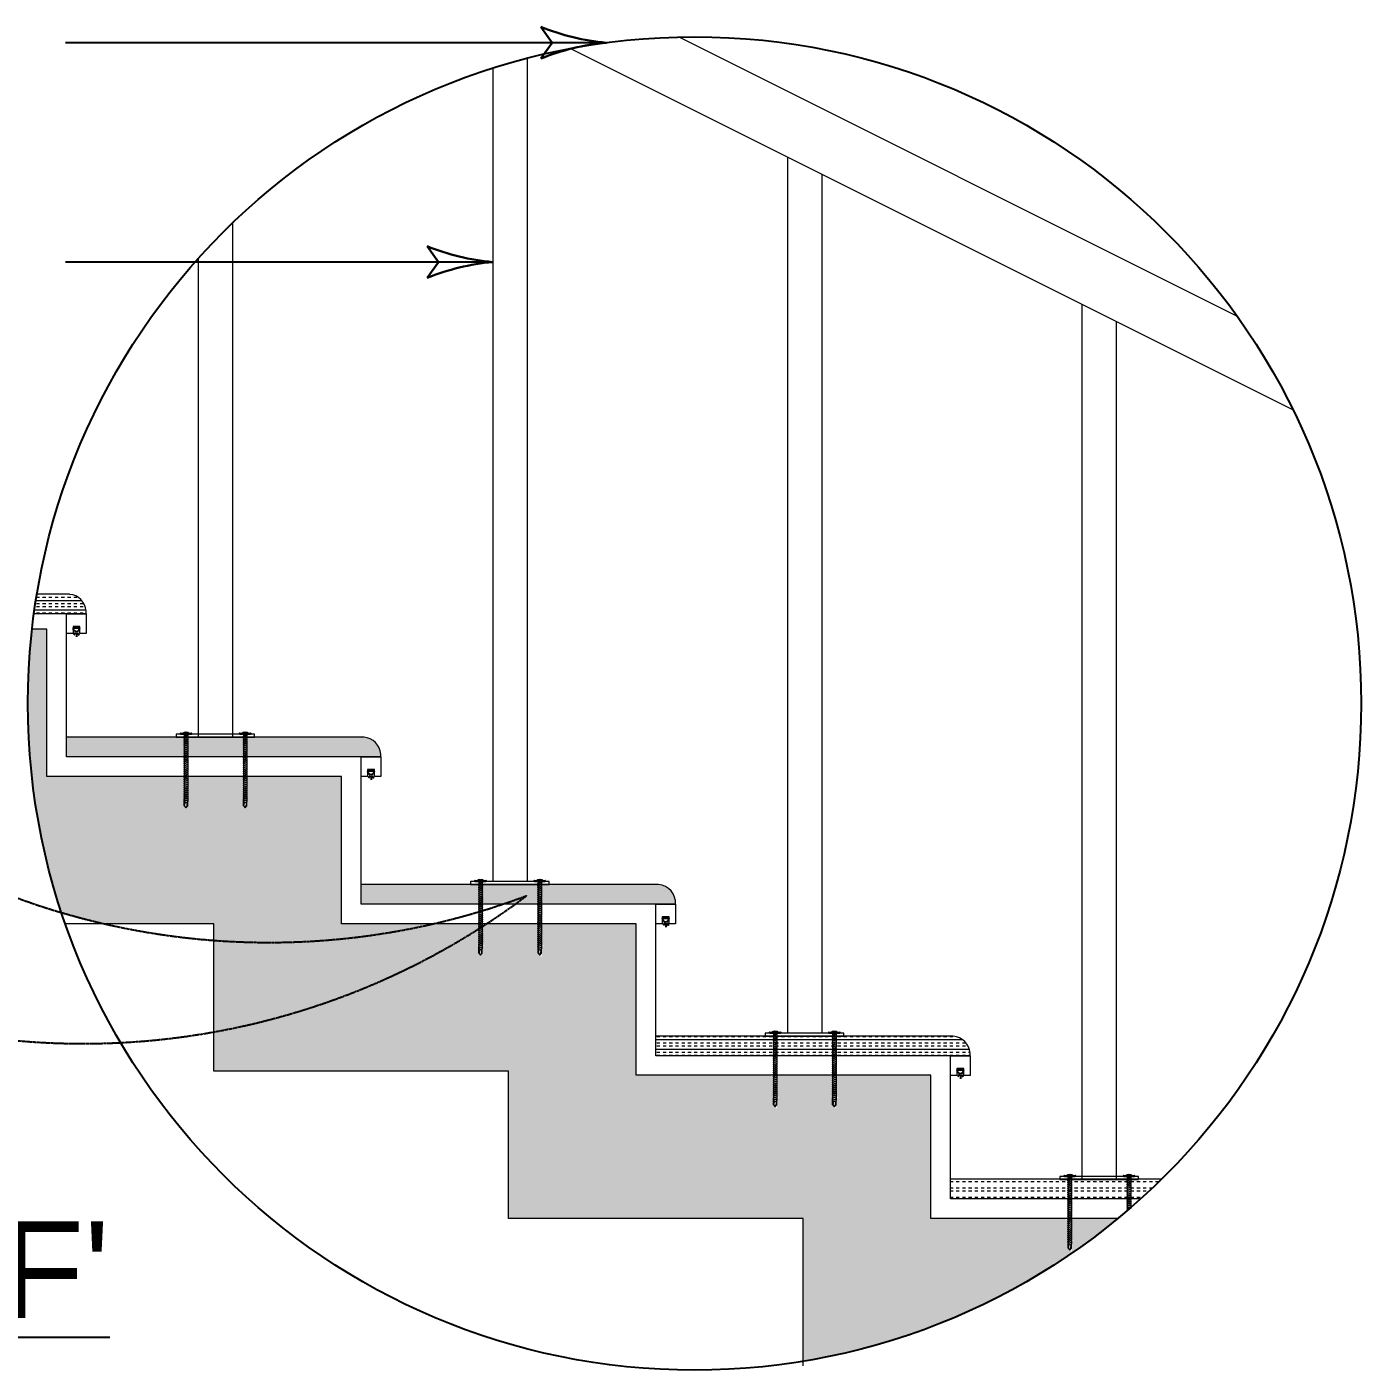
# Model space of a CAD drawing. Header units: millimetres. Extents: x 68727 to 319899, y -4876 to 265722.
# Drawn here: x 165879 to 167238, y -4876 to -3508 of the extents above; entities that cross this region are included whole.
import ezdxf

# ---------------------------------------------------------------- set-up
doc = ezdxf.new("R2010")
doc.units = ezdxf.units.MM
doc.linetypes.add('CENTER2', pattern=[1.125, 0.75, -0.125, 0.125, -0.125])
for name, color, linetype, lineweight in [('HACH', 252, 'Continuous', 13), ('handrail', 250, 'Continuous', 0), ('wall', 5, 'Continuous', 30)]:
    doc.layers.add(name, color=color, linetype=linetype, lineweight=lineweight)
doc.layers.add('TEXTS', color=1, linetype='Continuous')
doc.styles.get("Standard").update_dxf_attribs({"font": 'arial.ttf'})
doc.dimstyles.new('SC-25', dxfattribs={"dimtxt": 75, "dimasz": 0.4, "dimexe": 1, "dimexo": 100, "dimgap": 25, "dimtad": 1, "dimdec": 0, "dimzin": 0, "dimdsep": 46, "dimtxsty": 'Standard', "dimblk1": 'A1', "dimblk2": 'A1', "dimsah": 1, "dimcen": 0.09, "dimdle": 3, "dimclrd": 1, "dimclre": 1, "dimclrt": 1, "dimadec": 0, "dimazin": 0, "dimtfac": 1, "dimtdec": 0, "dimtofl": 0, "dimtmove": 0, "dimatfit": 2, "dimldrblk": 'A1', "dimfxl": 10, "dimfxlon": 1, "dimtolj": 1, "dimtzin": 0, "dimarcsym": 0})
pattern_1 = [(0, (-913.101, 3975.9335), (0, 9.525), []), (0, (-913.101, 3979.1085), (0, 9.525), [3.175, -3.175]), (0, (-913.101, 3982.2835), (0, 9.525), [3.175, -3.175])]

# ---------------------------------------------------------------- blocks, each defined once
blk = doc.blocks.new('led')
blk.add_line((-3.5, 0), (3.5, 0))
for points in [[(-0.9, -4.8), (-2.5, -7.2)], [(0.1, -5.1), (0.1, -9.1)], [(1.2, -4.8), (2.8, -7.2)]]:
    blk.add_lwpolyline(points)
blk.add_arc((0, 0), 3.5, 180, 0)
blk = doc.blocks.new('A1')
at = {"layer": 'wall', "color": 1}
for p, q in [((-138.1, 0), (-167.3, 40.5)), ((-167.3, -40.5), (-138.1, 0))]:
    blk.add_line(p, q, dxfattribs=at)
for centre, start, end in [((53.3, 586.5), 248, 264.8035), ((53.3, -586.5), 95.1965, 112)]:
    blk.add_arc(centre, 588.9, start, end, dxfattribs=at)
blk = doc.blocks.new('шсмм св. 4.2x75')
for p, q in [((-5.5, 1), (5.5, 1)), ((-5.5, 0), (5.5, 0)), ((-2.2, -0.3), (-1.4, 0)), ((-1.8, -0.4), (-0.7, 0)), ((-0.8, 2), (0.8, 2)), ((1.8, -0.5), (1.8, 0)), ((-1.8, 0), (-2.2, -0.3)), ((-2.2, -0.3), (-1.8, -0.4)), ((-2.2, -2.3), (2.2, -0.7)), ((-1.8, -2), (-2.2, -2.3)), ((-2.2, -2.3), (-1.8, -2.4)), ((-2.2, -4.3), (2.2, -2.7)), ((-1.8, -4), (-2.2, -4.3)), ((-2.2, -4.3), (-1.8, -4.4)), ((-2.2, -6.3), (2.2, -4.7)), ((-1.8, -6), (-2.2, -6.3)), ((-2.2, -6.3), (-1.8, -6.4)), ((-2.2, -8.3), (2.2, -6.7)), ((-1.8, -8), (-2.2, -8.3)), ((-2.2, -8.3), (-1.8, -8.4)), ((-2.2, -10.3), (2.2, -8.7)), ((-1.8, -10), (-2.2, -10.3)), ((-2.2, -10.3), (-1.8, -10.4)), ((-2.2, -12.3), (2.2, -10.7)), ((-1.8, -12), (-2.2, -12.3)), ((-2.2, -12.3), (-1.8, -12.4)), ((-2.2, -14.3), (2.2, -12.7)), ((-1.8, -0.4), (-1.8, -2)), ((-1.8, -2), (1.8, -0.5)), ((-1.8, -2.4), (1.8, -1)), ((-1.8, -2.4), (-1.8, -4)), ((-1.8, -4), (1.8, -2.5)), ((-1.8, -4.4), (1.8, -3)), ((-1.8, -4.4), (-1.8, -6)), ((-1.8, -6), (1.8, -4.5)), ((-1.8, -6.4), (1.8, -5)), ((-1.8, -6.4), (-1.8, -8)), ((-1.8, -8), (1.8, -6.5)), ((-1.8, -8.4), (1.8, -7)), ((-1.8, -8.4), (-1.8, -10)), ((-1.8, -10), (1.8, -8.5)), ((-1.8, -10.4), (1.8, -9)), ((-1.8, -10.4), (-1.8, -12)), ((-1.8, -12), (1.8, -10.5)), ((-1.8, -12.4), (1.8, -11)), ((-1.8, -12.4), (-1.8, -14)), ((-1.8, -14), (1.8, -12.5)), ((-1.8, -14.4), (1.8, -13)), ((1.8, -0.5), (2.2, -0.7)), ((2.2, -0.7), (1.8, -1)), ((1.8, -1), (1.8, -2.5)), ((1.8, -2.5), (2.2, -2.7)), ((2.2, -2.7), (1.8, -3)), ((1.8, -3), (1.8, -4.5)), ((1.8, -4.5), (2.2, -4.7)), ((2.2, -4.7), (1.8, -5)), ((1.8, -5), (1.8, -6.5)), ((1.8, -6.5), (2.2, -6.7)), ((2.2, -6.7), (1.8, -7)), ((1.8, -7), (1.8, -8.5)), ((1.8, -8.5), (2.2, -8.7)), ((2.2, -8.7), (1.8, -9)), ((1.8, -9), (1.8, -10.5)), ((1.8, -10.5), (2.2, -10.7)), ((2.2, -10.7), (1.8, -11)), ((1.8, -11), (1.8, -12.5)), ((1.8, -12.5), (2.2, -12.7)), ((2.2, -12.7), (1.8, -13)), ((1.8, -13), (1.8, -14.5)), ((-1.8, -14), (-2.2, -14.3)), ((-2.2, -14.3), (-1.8, -14.4)), ((-2.2, -16.3), (2.2, -14.7)), ((-1.8, -16), (-2.2, -16.3)), ((-2.2, -16.3), (-1.8, -16.4)), ((-2.2, -18.3), (2.2, -16.7)), ((-1.8, -18), (-2.2, -18.3)), ((-2.2, -18.3), (-1.8, -18.4)), ((-2.2, -20.3), (2.2, -18.7)), ((-1.8, -20), (-2.2, -20.3)), ((-2.2, -20.3), (-1.8, -20.4)), ((-2.2, -22.3), (2.2, -20.7)), ((-1.8, -22), (-2.2, -22.3)), ((-2.2, -22.3), (-1.8, -22.4)), ((-2.2, -24.3), (2.2, -22.7)), ((-1.8, -24), (-2.2, -24.3)), ((-2.2, -24.3), (-1.8, -24.4)), ((-2.2, -26.3), (2.2, -24.7)), ((-1.8, -26), (-2.2, -26.3)), ((-2.2, -26.3), (-1.8, -26.4)), ((-2.2, -28.3), (2.2, -26.7)), ((-1.8, -14.4), (-1.8, -16)), ((-1.8, -16), (1.8, -14.5)), ((-1.8, -16.4), (1.8, -15)), ((-1.8, -16.4), (-1.8, -18)), ((-1.8, -18), (1.8, -16.5)), ((-1.8, -18.4), (1.8, -17)), ((-1.8, -18.4), (-1.8, -20)), ((-1.8, -20), (1.8, -18.5)), ((-1.8, -20.4), (1.8, -19)), ((-1.8, -20.4), (-1.8, -22)), ((-1.8, -22), (1.8, -20.5)), ((-1.8, -22.4), (1.8, -21)), ((-1.8, -22.4), (-1.8, -24)), ((-1.8, -24), (1.8, -22.5)), ((-1.8, -24.4), (1.8, -23)), ((-1.8, -24.4), (-1.8, -26)), ((-1.8, -26), (1.8, -24.5)), ((-1.8, -26.4), (1.8, -25)), ((-1.8, -26.4), (-1.8, -28)), ((-1.8, -28), (1.8, -26.5)), ((-1.8, -28.4), (1.8, -27)), ((1.8, -14.5), (2.2, -14.7)), ((2.2, -14.7), (1.8, -15)), ((1.8, -15), (1.8, -16.5)), ((1.8, -16.5), (2.2, -16.7)), ((2.2, -16.7), (1.8, -17)), ((1.8, -17), (1.8, -18.5)), ((1.8, -18.5), (2.2, -18.7)), ((2.2, -18.7), (1.8, -19)), ((1.8, -19), (1.8, -20.5)), ((1.8, -20.5), (2.2, -20.7)), ((2.2, -20.7), (1.8, -21)), ((1.8, -21), (1.8, -22.5)), ((1.8, -22.5), (2.2, -22.7)), ((2.2, -22.7), (1.8, -23)), ((1.8, -23), (1.8, -24.5)), ((1.8, -24.5), (2.2, -24.7)), ((2.2, -24.7), (1.8, -25)), ((1.8, -25), (1.8, -26.5)), ((1.8, -26.5), (2.2, -26.7)), ((2.2, -26.7), (1.8, -27)), ((1.8, -27), (1.8, -28.5)), ((-1.8, -28), (-2.2, -28.3)), ((-2.2, -28.3), (-1.8, -28.4)), ((-2.2, -30.3), (2.2, -28.7)), ((-1.8, -30), (-2.2, -30.3)), ((-2.2, -30.3), (-1.8, -30.4)), ((-2.2, -32.3), (2.2, -30.7)), ((-1.8, -32), (-2.2, -32.3)), ((-2.2, -32.3), (-1.8, -32.4)), ((-2.2, -34.3), (2.2, -32.7)), ((-1.8, -34), (-2.2, -34.3)), ((-2.2, -34.3), (-1.8, -34.4)), ((-2.2, -36.3), (2.2, -34.7)), ((-1.8, -36), (-2.2, -36.3)), ((-2.2, -36.3), (-1.8, -36.4)), ((-2.2, -38.3), (2.2, -36.7)), ((-1.8, -38), (-2.2, -38.3)), ((-2.2, -38.3), (-1.8, -38.4)), ((-2.2, -40.3), (2.2, -38.7)), ((-1.8, -40), (-2.2, -40.3)), ((-2.2, -40.3), (-1.8, -40.4)), ((-2.2, -42.3), (2.2, -40.7)), ((-1.8, -28.4), (-1.8, -30)), ((-1.8, -30), (1.8, -28.5)), ((-1.8, -30.4), (1.8, -29)), ((-1.8, -30.4), (-1.8, -32)), ((-1.8, -32), (1.8, -30.5)), ((-1.8, -32.4), (1.8, -31)), ((-1.8, -32.4), (-1.8, -34)), ((-1.8, -34), (1.8, -32.5)), ((-1.8, -34.4), (1.8, -33)), ((-1.8, -34.4), (-1.8, -36)), ((-1.8, -36), (1.8, -34.5)), ((-1.8, -36.4), (1.8, -35)), ((-1.8, -36.4), (-1.8, -38)), ((-1.8, -38), (1.8, -36.5)), ((-1.8, -38.4), (1.8, -37)), ((-1.8, -38.4), (-1.8, -40)), ((-1.8, -40), (1.8, -38.5)), ((-1.8, -40.4), (1.8, -39)), ((-1.8, -40.4), (-1.8, -42)), ((-1.8, -42), (1.8, -40.5)), ((-1.8, -42.4), (1.8, -41)), ((1.8, -28.5), (2.2, -28.7)), ((2.2, -28.7), (1.8, -29)), ((1.8, -29), (1.8, -30.5)), ((1.8, -30.5), (2.2, -30.7)), ((2.2, -30.7), (1.8, -31)), ((1.8, -31), (1.8, -32.5)), ((1.8, -32.5), (2.2, -32.7)), ((2.2, -32.7), (1.8, -33)), ((1.8, -33), (1.8, -34.5)), ((1.8, -34.5), (2.2, -34.7)), ((2.2, -34.7), (1.8, -35)), ((1.8, -35), (1.8, -36.5)), ((1.8, -36.5), (2.2, -36.7)), ((2.2, -36.7), (1.8, -37)), ((1.8, -37), (1.8, -38.5)), ((1.8, -38.5), (2.2, -38.7)), ((2.2, -38.7), (1.8, -39)), ((1.8, -39), (1.8, -40.5)), ((1.8, -40.5), (2.2, -40.7)), ((2.2, -40.7), (1.8, -41)), ((1.8, -41), (1.8, -42.5)), ((-1.8, -42), (-2.2, -42.3)), ((-2.2, -42.3), (-1.8, -42.4)), ((-2.2, -44.3), (2.2, -42.7)), ((-1.8, -44), (-2.2, -44.3)), ((-2.2, -44.3), (-1.8, -44.4)), ((-2.2, -46.3), (2.2, -44.7)), ((-1.8, -46), (-2.2, -46.3)), ((-2.2, -46.3), (-1.8, -46.4)), ((-2.2, -48.3), (2.2, -46.7)), ((-1.8, -48), (-2.2, -48.3)), ((-2.2, -48.3), (-1.8, -48.4)), ((-2.2, -50.3), (2.2, -48.7)), ((-1.8, -50), (-2.2, -50.3)), ((-2.2, -50.3), (-1.8, -50.4)), ((-2.2, -52.3), (2.2, -50.7)), ((-1.8, -52), (-2.2, -52.3)), ((-2.2, -52.3), (-1.8, -52.4)), ((-2.2, -54.3), (2.2, -52.7)), ((-1.8, -54), (-2.2, -54.3)), ((-2.2, -54.3), (-1.8, -54.4)), ((-2.2, -56.3), (2.2, -54.7)), ((-1.8, -42.4), (-1.8, -44)), ((-1.8, -44), (1.8, -42.5)), ((-1.8, -44.4), (1.8, -43)), ((-1.8, -44.4), (-1.8, -46)), ((-1.8, -46), (1.8, -44.5)), ((-1.8, -46.4), (1.8, -45)), ((-1.8, -46.4), (-1.8, -48)), ((-1.8, -48), (1.8, -46.5)), ((-1.8, -48.4), (1.8, -47)), ((-1.8, -48.4), (-1.8, -50)), ((-1.8, -50), (1.8, -48.5)), ((-1.8, -50.4), (1.8, -49)), ((-1.8, -50.4), (-1.8, -52)), ((-1.8, -52), (1.8, -50.5)), ((-1.8, -52.4), (1.8, -51)), ((-1.8, -52.4), (-1.8, -54)), ((-1.8, -54), (1.8, -52.5)), ((-1.8, -54.4), (1.8, -53)), ((-1.8, -54.4), (-1.8, -56)), ((-1.8, -56), (1.8, -54.5)), ((1.8, -42.5), (2.2, -42.7)), ((2.2, -42.7), (1.8, -43)), ((1.8, -43), (1.8, -44.5)), ((1.8, -44.5), (2.2, -44.7)), ((2.2, -44.7), (1.8, -45)), ((1.8, -45), (1.8, -46.5)), ((1.8, -46.5), (2.2, -46.7)), ((2.2, -46.7), (1.8, -47)), ((1.8, -47), (1.8, -48.5)), ((1.8, -48.5), (2.2, -48.7)), ((2.2, -48.7), (1.8, -49)), ((1.8, -49), (1.8, -50.5)), ((1.8, -50.5), (2.2, -50.7)), ((2.2, -50.7), (1.8, -51)), ((1.8, -51), (1.8, -52.5)), ((1.8, -52.5), (2.2, -52.7)), ((2.2, -52.7), (1.8, -53)), ((1.8, -53), (1.8, -54.5)), ((1.8, -54.5), (2.2, -54.7)), ((2.2, -54.7), (1.8, -55)), ((-1.8, -56), (-2.2, -56.3)), ((-2.2, -56.3), (-1.8, -56.4)), ((-2.2, -58.3), (2.2, -56.7)), ((-1.8, -58), (-2.2, -58.3)), ((-2.2, -58.3), (-1.8, -58.4)), ((-2.2, -60.3), (2.2, -58.7)), ((-1.8, -60), (-2.2, -60.3)), ((-2.2, -60.3), (-1.8, -60.4)), ((-2.2, -62.3), (2.2, -60.7)), ((-1.8, -62), (-2.2, -62.3)), ((-2.2, -62.3), (-1.8, -62.4)), ((-2.2, -64.3), (2.2, -62.7)), ((-1.8, -64), (-2.2, -64.3)), ((-2.2, -64.3), (-1.8, -64.4)), ((-2.2, -66.3), (2.2, -64.7)), ((-1.8, -66), (-2.2, -66.3)), ((-2.2, -66.3), (-1.8, -66.4)), ((-1.8, -56.4), (1.8, -55)), ((-1.8, -56.4), (-1.8, -58)), ((-1.8, -58), (1.8, -56.5)), ((-1.8, -58.4), (1.8, -57)), ((-1.8, -58.4), (-1.8, -60)), ((-1.8, -60), (1.8, -58.5)), ((-1.8, -60.4), (1.8, -59)), ((-1.8, -60.4), (-1.8, -62)), ((-1.8, -62), (1.8, -60.5)), ((-1.8, -62.4), (1.8, -61)), ((-1.8, -62.4), (-1.8, -64)), ((-1.8, -64), (1.8, -62.5)), ((-1.8, -64.4), (1.8, -63)), ((-1.8, -64.4), (-1.8, -66)), ((-1.8, -66), (1.8, -64.5)), ((-1.8, -66.4), (1.8, -65)), ((-1.8, -73), (-1.8, -66.4)), ((-1.8, -66.4), (-1.8, -68)), ((-1.3, -68), (2.2, -66.7)), ((-1.3, -68), (-0.3, -67.5)), ((-1.3, -68), (-0.6, -68)), ((-0.6, -68), (1.8, -67)), ((-0.3, -67.5), (1.8, -66.5)), ((1.8, -55), (1.8, -56.5)), ((1.8, -56.5), (2.2, -56.7)), ((2.2, -56.7), (1.8, -57)), ((1.8, -57), (1.8, -58.5)), ((1.8, -58.5), (2.2, -58.7)), ((2.2, -58.7), (1.8, -59)), ((1.8, -59), (1.8, -60.5)), ((1.8, -60.5), (2.2, -60.7)), ((2.2, -60.7), (1.8, -61)), ((1.8, -61), (1.8, -62.5)), ((1.8, -62.5), (2.2, -62.7)), ((2.2, -62.7), (1.8, -63)), ((1.8, -63), (1.8, -64.5)), ((1.8, -64.5), (2.2, -64.7)), ((2.2, -64.7), (1.8, -65)), ((1.8, -65), (1.8, -66.5)), ((1.8, -65), (1.8, -66.5)), ((1.8, -66.5), (2.2, -66.7)), ((1.8, -66.5), (2.2, -66.7)), ((2.2, -66.7), (1.8, -67)), ((2.2, -66.7), (1.8, -67)), ((1.8, -73), (1.8, -67)), ((1.8, -67), (1.8, -68.5)), ((-1.8, -68.4), (-1.8, -70)), ((-1.8, -73), (0, -75)), ((0, -75), (1.8, -73)), ((0.8, -73), (0, -75)), ((1.8, -73), (0.8, -73))]:
    blk.add_line(p, q)
blk.add_lwpolyline([(-0.4, -74.6), (-0.5, -74.4), (-0.5, -74.3), (-0.6, -74.1), (-0.7, -74), (-0.8, -73.8), (-0.8, -73.7), (-0.9, -73.5), (-0.9, -73.4), (-1, -73.3), (-1, -73.1), (-1, -73), (-1.1, -72.8), (-1.1, -72.7), (-1.1, -72.5), (-1.1, -72.4), (-1.1, -72.2), (-1.1, -72.1), (-1.1, -71.9), (-1.1, -71.7), (-1, -71.6), (-1, -71.4), (-1, -71.2), (-1, -71.1), (-0.9, -70.9), (-0.9, -70.7), (-0.8, -70.6), (-0.8, -70.4), (-0.7, -70.3), (-0.7, -70.2), (-0.7, -70), (-0.6, -69.9), (-0.6, -69.8), (-0.5, -69.8), (-0.5, -69.7), (-0.5, -69.6), (-0.4, -69.6), (-0.4, -69.5), (-0.4, -69.5), (-0.3, -69.5), (-0.3, -69.4), (-0.2, -69.4), (-0.2, -69.4), (-0.1, -69.4), (-0.1, -69.4), (0, -69.4), (0.1, -69.4), (0.1, -69.4), (0.2, -69.4), (0.2, -69.4), (0.3, -69.4), (0.3, -69.4), (0.4, -69.4), (0.4, -69.4), (0.5, -69.4), (0.5, -69.5), (0.5, -69.5), (0.6, -69.5), (0.6, -69.5), (0.7, -69.6), (0.7, -69.6), (0.8, -69.7), (0.8, -69.7), (0.9, -69.8), (0.9, -69.8), (0.9, -69.9), (1, -70), (1, -70.2), (1, -70.5), (1, -70.9), (1, -71.4), (0.9, -72.1), (0.8, -73)])
for centre, radius, start, end in [((-5.5, 0.5), 0.5, 90, 270), ((0, -2.7), 4.78, 99.0311, 128.8939), ((0, -2.7), 4.78, 51.1061, 80.9689), ((5.5, 0.5), 0.5, 270, 90)]:
    blk.add_arc(centre, radius, start, end)

msp = doc.modelspace()

# ---------------------------------------------------------------- hatches: boundary and pattern name
at = {"layer": 'HACH'}
h = msp.add_hatch(dxfattribs=at)
h.set_pattern_fill('INSUL', color=256)
h.set_pattern_definition(pattern_1)
h.paths.add_polyline_path([(165919.5, -4105.5), (165939.5, -4105.5), (165939.5, -4102.6, 0.414214), (165919.5, -4085.5), (165889.3, -4085.5, 0.00745), (165886.3, -4105.5)])
h = msp.add_hatch(color=256, dxfattribs=at)
h.dxf.hatch_style = 1
h.paths.add_polyline_path([(166799.5, -4575.1), (166703.6, -4575.1), (166703.1, -4575.3), (166703.1, -4576.8), (166703.7, -4577), (166703.1, -4577.3), (166703.1, -4578.8), (166703.7, -4579), (166703.1, -4579.3), (166703.1, -4580.8), (166703.7, -4581), (166703.1, -4581.3), (166703.1, -4582.8), (166703.7, -4583), (166703.1, -4583.3), (166703.1, -4584.8), (166703.7, -4585), (166703.1, -4585.3), (166703.1, -4586.8), (166703.7, -4587), (166703.1, -4587.3), (166703.1, -4588.8), (166703.7, -4589), (166703.1, -4589.3), (166703.1, -4590.8), (166703.7, -4591), (166703.1, -4591.3), (166703.1, -4592.8), (166703.7, -4593), (166703.1, -4593.3), (166703.1, -4594.8), (166703.7, -4595), (166703.1, -4595.3), (166703.1, -4596.8), (166705.8, -4597.7), (166703.1, -4598.8), (166703.7, -4599), (166703.1, -4599.3), (166703.1, -4609.3), (166699.5, -4605.3), (166699.5, -4598.7), (166698.9, -4598.5), (166699.5, -4598.3), (166699.5, -4596.7), (166698.9, -4596.5), (166699.5, -4596.3), (166699.5, -4594.7), (166698.9, -4594.5), (166699.5, -4594.3), (166699.5, -4592.7), (166698.9, -4592.5), (166699.5, -4592.3), (166699.5, -4590.7), (166698.9, -4590.5), (166699.5, -4590.3), (166699.5, -4588.7), (166698.9, -4588.5), (166699.5, -4588.3), (166699.5, -4586.7), (166698.9, -4586.5), (166699.5, -4586.3), (166699.5, -4584.7), (166698.9, -4584.5), (166699.5, -4584.3), (166699.5, -4582.7), (166698.9, -4582.5), (166699.5, -4582.3), (166699.5, -4580.7), (166698.9, -4580.5), (166699.5, -4580.3), (166699.5, -4578.7), (166698.9, -4578.5), (166699.5, -4578.3), (166699.5, -4576.7), (166694.3, -4575.1), (166643.3, -4575.1), (166642.8, -4575.3), (166642.8, -4576.8), (166643.4, -4577), (166642.8, -4577.3), (166642.8, -4578.8), (166643.4, -4579), (166642.8, -4579.3), (166642.8, -4580.8), (166643.4, -4581), (166642.8, -4581.3), (166642.8, -4582.8), (166643.4, -4583), (166642.8, -4583.3), (166642.8, -4584.8), (166643.4, -4585), (166642.8, -4585.3), (166642.8, -4586.8), (166643.4, -4587), (166642.8, -4587.3), (166642.8, -4588.8), (166643.4, -4589), (166642.8, -4589.3), (166642.8, -4590.8), (166643.4, -4591), (166642.8, -4591.3), (166642.8, -4592.8), (166643.4, -4593), (166642.8, -4593.3), (166642.8, -4594.8), (166643.4, -4595), (166642.8, -4595.3), (166642.8, -4596.8), (166645.5, -4597.7), (166642.8, -4598.8), (166643.4, -4599), (166642.8, -4599.3), (166642.8, -4609.3), (166639.2, -4605.3), (166639.2, -4598.7), (166638.6, -4598.5), (166639.2, -4598.3), (166639.2, -4596.7), (166638.6, -4596.5), (166639.2, -4596.3), (166639.2, -4594.7), (166638.6, -4594.5), (166639.2, -4594.3), (166639.2, -4592.7), (166638.6, -4592.5), (166639.2, -4592.3), (166639.2, -4590.7), (166638.6, -4590.5), (166639.2, -4590.3), (166639.2, -4588.7), (166638.6, -4588.5), (166639.2, -4588.3), (166639.2, -4586.7), (166638.6, -4586.5), (166639.2, -4586.3), (166639.2, -4584.7), (166638.6, -4584.5), (166639.2, -4584.3), (166639.2, -4582.7), (166638.6, -4582.5), (166639.2, -4582.3), (166639.2, -4580.7), (166638.6, -4580.5), (166639.2, -4580.3), (166639.2, -4578.7), (166638.6, -4578.5), (166639.2, -4578.3), (166639.2, -4576.7), (166634, -4575.1), (166499.5, -4575.1), (166499.5, -4421.1), (166405.5, -4421.1), (166403.1, -4422.9), (166403.1, -4424.5), (166403.7, -4424.6), (166403.1, -4424.9), (166403.1, -4426.5), (166403.7, -4426.6), (166403.1, -4426.9), (166403.1, -4428.5), (166403.7, -4428.6), (166403.1, -4428.9), (166403.1, -4430.5), (166403.7, -4430.6), (166403.1, -4430.9), (166403.1, -4432.5), (166403.7, -4432.6), (166403.1, -4432.9), (166403.1, -4434.5), (166403.7, -4434.6), (166403.1, -4434.9), (166403.1, -4436.5), (166403.7, -4436.6), (166403.1, -4436.9), (166403.1, -4438.5), (166403.7, -4438.6), (166403.1, -4438.9), (166403.1, -4440.5), (166403.7, -4440.6), (166403.1, -4440.9), (166403.1, -4442.5), (166405.8, -4443.3), (166403.1, -4444.5), (166403.7, -4444.6), (166403.1, -4444.9), (166403.1, -4454.9), (166399.5, -4450.9), (166399.5, -4444.3), (166398.9, -4444.2), (166399.5, -4443.9), (166399.5, -4442.3), (166398.9, -4442.2), (166399.5, -4441.9), (166399.5, -4440.3), (166398.9, -4440.2), (166399.5, -4439.9), (166399.5, -4438.3), (166398.9, -4438.2), (166399.5, -4437.9), (166399.5, -4436.3), (166398.9, -4436.2), (166399.5, -4435.9), (166399.5, -4434.3), (166398.9, -4434.2), (166399.5, -4433.9), (166399.5, -4432.3), (166398.9, -4432.2), (166399.5, -4431.9), (166399.5, -4430.3), (166398.9, -4430.2), (166399.5, -4429.9), (166399.5, -4428.3), (166398.9, -4428.2), (166399.5, -4427.9), (166399.5, -4426.3), (166398.9, -4426.2), (166399.5, -4425.9), (166399.5, -4424.3), (166398.9, -4424.2), (166399.5, -4423.9), (166399.5, -4422.3), (166395.6, -4421.1), (166346.9, -4421.1, -0.002887), (166339.6, -4425.8), (166342.8, -4424.5), (166342.8, -4423.7, -0.002022), (166337.7, -4427), (166339.2, -4426.3), (166338.9, -4426.2, -0.09691), (166069.5, -4531.1), (166069.5, -4571.1), (166369.5, -4571.1), (166369.5, -4721.1), (166669.5, -4721.1), (166669.5, -4866.4, 0.131859), (166989.9, -4721.1), (166943.3, -4721.1), (166942.8, -4721.3), (166942.8, -4722.8), (166943.4, -4723), (166942.8, -4723.3), (166942.8, -4724.8), (166943.4, -4725), (166942.8, -4725.3), (166942.8, -4726.8), (166943.4, -4727), (166942.8, -4727.3), (166942.8, -4728.8), (166943.4, -4729), (166942.8, -4729.3), (166942.8, -4730.8), (166943.4, -4731), (166942.8, -4731.3), (166942.8, -4732.8), (166943.4, -4733), (166942.8, -4733.3), (166942.8, -4734.8), (166943.4, -4735), (166942.8, -4735.3), (166942.8, -4736.8), (166943.4, -4737), (166942.8, -4737.3), (166942.8, -4738.8), (166943.4, -4739), (166942.8, -4739.3), (166942.8, -4740.8), (166943.4, -4741), (166942.8, -4741.3), (166942.8, -4742.8), (166945.5, -4743.7), (166942.8, -4744.8), (166943.4, -4745), (166942.8, -4745.3), (166942.8, -4755.3), (166939.2, -4751.3), (166939.2, -4744.7), (166938.6, -4744.5), (166939.2, -4744.3), (166939.2, -4742.7), (166938.6, -4742.5), (166939.2, -4742.3), (166939.2, -4740.7), (166938.6, -4740.5), (166939.2, -4740.3), (166939.2, -4738.7), (166938.6, -4738.5), (166939.2, -4738.3), (166939.2, -4736.7), (166938.6, -4736.5), (166939.2, -4736.3), (166939.2, -4734.7), (166938.6, -4734.5), (166939.2, -4734.3), (166939.2, -4732.7), (166938.6, -4732.5), (166939.2, -4732.3), (166939.2, -4730.7), (166938.6, -4730.5), (166939.2, -4730.3), (166939.2, -4728.7), (166938.6, -4728.5), (166939.2, -4728.3), (166939.2, -4726.7), (166938.6, -4726.5), (166939.2, -4726.3), (166939.2, -4724.7), (166938.6, -4724.5), (166939.2, -4724.3), (166939.2, -4722.7), (166934, -4721.1), (166799.5, -4721.1)])
h.paths.add_polyline_path([(166342.8, -4450.9), (166341, -4452.9), (166339.2, -4450.9), (166339.2, -4444.3), (166338.6, -4444.2), (166339.2, -4443.9), (166339.2, -4442.3), (166338.6, -4442.2), (166339.2, -4441.9), (166339.2, -4440.3), (166338.6, -4440.2), (166339.2, -4439.9), (166339.2, -4438.3), (166338.6, -4438.2), (166339.2, -4437.9), (166339.2, -4436.3), (166338.6, -4436.2), (166339.2, -4435.9), (166339.2, -4434.3), (166338.6, -4434.2), (166339.2, -4433.9), (166339.2, -4432.3), (166338.6, -4432.2), (166339.2, -4431.9), (166339.2, -4430.3), (166338.6, -4430.2), (166339.2, -4429.9), (166339.2, -4428.3), (166338.6, -4428.2), (166342.8, -4426.5), (166343.4, -4426.6), (166342.8, -4426.9), (166342.8, -4428.5), (166343.4, -4428.6), (166342.8, -4428.9), (166342.8, -4430.5), (166343.4, -4430.6), (166342.8, -4430.9), (166342.8, -4432.5), (166343.4, -4432.6), (166342.8, -4432.9), (166342.8, -4434.5), (166343.4, -4434.6), (166342.8, -4434.9), (166342.8, -4436.5), (166343.4, -4436.6), (166342.8, -4436.9), (166342.8, -4438.5), (166343.4, -4438.6), (166342.8, -4438.9), (166342.8, -4440.5), (166343.4, -4440.6), (166342.8, -4440.9), (166342.8, -4442.5), (166345.5, -4443.3), (166342.8, -4444.5), (166343.4, -4444.6), (166342.8, -4444.9), (166342.8, -4446.5)], flags=16)
h.paths.add_polyline_path([(166340, -4451), (166340.7, -4453.7), (166341.8, -4450.9), (166341.9, -4450), (166342, -4449.3), (166342, -4448.8), (166342, -4448.4), (166342, -4448.1), (166342, -4447.9), (166342, -4447.8), (166341.9, -4447.7), (166341.9, -4447.7), (166341.8, -4447.6), (166341.8, -4447.6), (166341.7, -4447.5), (166341.7, -4447.5), (166341.7, -4447.5), (166341.6, -4447.4), (166341.6, -4447.4), (166341.5, -4447.4), (166341.5, -4447.4), (166341.4, -4447.3), (166341.4, -4447.3), (166341.3, -4447.3), (166341.3, -4447.3), (166341.2, -4447.3), (166341.2, -4447.3), (166341.1, -4447.3), (166341.1, -4447.3), (166341, -4447.3), (166341, -4447.3), (166340.9, -4447.3), (166340.8, -4447.3), (166340.8, -4447.3), (166340.7, -4447.3), (166340.7, -4447.4), (166340.7, -4447.4), (166340.6, -4447.4), (166340.6, -4447.5), (166340.6, -4447.5), (166340.5, -4447.6), (166340.5, -4447.7), (166340.4, -4447.7), (166340.4, -4447.8), (166340.4, -4448), (166340.3, -4448.1), (166340.3, -4448.2), (166340.2, -4448.3), (166340.2, -4448.5), (166340.1, -4448.6), (166340.1, -4448.8), (166340.1, -4449), (166340, -4449.1), (166340, -4449.3), (166340, -4449.5), (166340, -4449.7), (166340, -4449.8), (166339.9, -4450), (166339.9, -4450.2), (166339.9, -4450.3), (166339.9, -4450.5), (166339.9, -4450.6), (166340, -4450.7), (166340, -4450.9)], flags=16)
h.paths.add_polyline_path([(166339.7, -4445.9), (166342.8, -4445.9), (166342.8, -4444.2)], flags=0)
h.paths.add_polyline_path([(166338.8, -4442.2), (166339.2, -4441.9), (166339.2, -4442.1), (166343.2, -4440.6), (166343.2, -4438.6), (166338.8, -4440.2)], flags=0)
h.paths.add_polyline_path([(166343.2, -4436.6), (166343.2, -4434.6), (166338.8, -4436.2), (166338.8, -4438.2)], flags=0)
h.paths.add_polyline_path([(166343.2, -4432.6), (166343.2, -4430.6), (166342.8, -4430.9), (166342.8, -4430.7), (166338.8, -4432.2), (166338.8, -4434.2)], flags=0)
h.paths.add_polyline_path([(166342.8, -4426.7), (166338.8, -4428.2), (166338.8, -4430.2), (166342.8, -4428.7)], flags=0)
h.paths.add_polyline_path([(166338.9, -4426.2), (166338.6, -4426.2), (166339.2, -4425.9), (166339.2, -4424.3), (166338.6, -4424.2), (166339.2, -4423.9), (166339.2, -4422.3), (166338.6, -4422.2), (166339.2, -4421.9), (166339.2, -4421.1), (166292.4, -4421.1, -0.075193), (166069.5, -4437.9), (166069.5, -4531.1, 0.09691)], flags=17)
h.paths.add_polyline_path([(166199.5, -4271.1), (166103.1, -4271.1), (166103.1, -4272.5), (166103.7, -4272.6), (166103.1, -4272.9), (166103.1, -4274.5), (166103.7, -4274.6), (166103.1, -4274.9), (166103.1, -4276.5), (166103.7, -4276.6), (166103.1, -4276.9), (166103.1, -4278.5), (166103.7, -4278.6), (166103.1, -4278.9), (166103.1, -4280.5), (166103.7, -4280.6), (166103.1, -4280.9), (166103.1, -4282.5), (166103.7, -4282.6), (166103.1, -4282.9), (166103.1, -4284.5), (166103.7, -4284.6), (166103.1, -4284.9), (166103.1, -4286.5), (166103.7, -4286.6), (166103.1, -4286.9), (166103.1, -4288.5), (166103.7, -4288.6), (166103.1, -4288.9), (166103.1, -4290.5), (166103.7, -4290.6), (166103.1, -4290.9), (166103.1, -4292.5), (166103.7, -4292.6), (166103.1, -4292.9), (166103.1, -4294.5), (166103.7, -4294.6), (166103.1, -4294.9), (166103.1, -4300.9), (166101.2, -4303), (166100.9, -4302.4), (166099.5, -4300.9), (166099.5, -4294.3), (166098.9, -4294.2), (166099.5, -4293.9), (166099.5, -4292.3), (166098.9, -4292.2), (166099.5, -4291.9), (166099.5, -4290.3), (166098.9, -4290.2), (166099.5, -4289.9), (166099.5, -4288.3), (166098.9, -4288.2), (166099.5, -4287.9), (166099.5, -4286.3), (166098.9, -4286.2), (166099.5, -4285.9), (166099.5, -4284.3), (166098.9, -4284.2), (166099.5, -4283.9), (166099.5, -4282.3), (166098.9, -4282.2), (166099.5, -4281.9), (166099.5, -4280.3), (166098.9, -4280.2), (166099.5, -4279.9), (166099.5, -4278.3), (166098.9, -4278.2), (166099.5, -4277.9), (166099.5, -4276.3), (166098.9, -4276.2), (166099.5, -4275.9), (166099.5, -4274.3), (166098.9, -4274.2), (166099.5, -4273.9), (166099.5, -4272.3), (166098.9, -4272.2), (166099.5, -4271.9), (166099.5, -4271.1), (166042.8, -4271.1), (166042.8, -4272.5), (166043.4, -4272.6), (166042.8, -4272.9), (166042.8, -4274.5), (166043.4, -4274.6), (166042.8, -4274.9), (166042.8, -4276.5), (166043.4, -4276.6), (166042.8, -4276.9), (166042.8, -4278.5), (166043.4, -4278.6), (166042.8, -4278.9), (166042.8, -4280.5), (166043.4, -4280.6), (166042.8, -4280.9), (166042.8, -4282.5), (166043.4, -4282.6), (166042.8, -4282.9), (166042.8, -4284.5), (166043.4, -4284.6), (166042.8, -4284.9), (166042.8, -4286.5), (166043.4, -4286.6), (166042.8, -4286.9), (166042.8, -4288.5), (166043.4, -4288.6), (166042.8, -4288.9), (166042.8, -4290.5), (166043.4, -4290.6), (166042.8, -4290.9), (166042.8, -4292.5), (166043.4, -4292.6), (166042.8, -4292.9), (166042.8, -4294.5), (166043.4, -4294.6), (166042.8, -4294.9), (166042.8, -4300.9), (166040.9, -4303), (166040.6, -4302.4), (166039.2, -4300.9), (166039.2, -4294.3), (166038.6, -4294.2), (166039.2, -4293.9), (166039.2, -4292.3), (166038.6, -4292.2), (166039.2, -4291.9), (166039.2, -4290.3), (166038.6, -4290.2), (166039.2, -4289.9), (166039.2, -4288.3), (166038.6, -4288.2), (166039.2, -4287.9), (166039.2, -4286.3), (166038.6, -4286.2), (166039.2, -4285.9), (166039.2, -4284.3), (166038.6, -4284.2), (166039.2, -4283.9), (166039.2, -4282.3), (166038.6, -4282.2), (166039.2, -4281.9), (166039.2, -4280.3), (166038.6, -4280.2), (166039.2, -4279.9), (166039.2, -4278.3), (166038.6, -4278.2), (166039.2, -4277.9), (166039.2, -4276.3), (166038.6, -4276.2), (166039.2, -4275.9), (166039.2, -4274.3), (166038.6, -4274.2), (166039.2, -4273.9), (166039.2, -4272.3), (166038.6, -4272.2), (166039.2, -4271.9), (166039.2, -4271.1), (165899.5, -4271.1), (165899.5, -4121.1), (165884.4, -4121.1, 0.027928), (165880.1, -4196.7, 0.0799), (165914.4, -4409.6, 0.015239), (165958.4, -4421.1), (166069.5, -4421.1), (166069.5, -4437.9, 0.075193), (166292.4, -4421.1), (166199.5, -4421.1)])
h = msp.add_hatch(dxfattribs=at)
h.set_pattern_fill('INSUL', color=256)
h.set_pattern_definition(pattern_1)
h.paths.add_polyline_path([(166519.5, -4401.1), (166539.5, -4401.1, 0.459626), (166519.5, -4381.1), (166219.5, -4381.1), (166219.5, -4401.1)])
h.paths.add_polyline_path([(166219.5, -4251.1), (166239.5, -4251.1), (166239.5, -4248.2, 0.414214), (166219.5, -4231.1), (165919.5, -4231.1), (165919.5, -4251.1)])
h = msp.add_hatch(dxfattribs=at)
h.set_pattern_fill('INSUL', color=256)
h.set_pattern_definition([(0, (-313.101, 3671.543), (0, 9.525), []), (0, (-313.101, 3674.718), (0, 9.525), [3.175, -3.175]), (0, (-313.101, 3677.893), (0, 9.525), [3.175, -3.175])])
h.paths.add_polyline_path([(166819.5, -4555.5), (166839.5, -4555.5), (166839.5, -4552.6, 0.414214), (166819.5, -4535.5), (166519.5, -4535.5), (166519.5, -4555.5)])

# ---------------------------------------------------------------- linework, layer by layer
msp.add_circle((166558.9, -4196.7), 678.8)
at = {"color": 3, "linetype": 'CENTER2'}
for centre, radius, start, end in [((166125.4, -3692.5), 747.5, 230.8768, 290.5626), ((165936.3, -3790.3), 752.7, 244.8771, 306.8759)]:
    msp.add_arc(centre, radius, start, end, dxfattribs=at)
at = {"layer": 'HACH'}
for p, q in [((166995.8, -4677.3), (167006.8, -4677.3)), ((167000.6, -4676.3), (167002.1, -4676.3)), ((166995.8, -4678.3), (167006.8, -4678.3)), ((166999.1, -4678.6), (166999.9, -4678.3)), ((166999.5, -4678.3), (166999.1, -4678.6)), ((166999.1, -4678.6), (166999.5, -4678.7)), ((166999.1, -4680.6), (167003.5, -4679)), ((166999.5, -4680.3), (166999.1, -4680.6)), ((166999.1, -4680.6), (166999.5, -4680.7)), ((166999.1, -4682.6), (167003.5, -4681)), ((166999.5, -4682.3), (166999.1, -4682.6)), ((166999.1, -4682.6), (166999.5, -4682.7)), ((166999.1, -4684.6), (167003.5, -4683)), ((166999.5, -4684.3), (166999.1, -4684.6)), ((166999.1, -4684.6), (166999.5, -4684.7)), ((166999.1, -4686.6), (167003.5, -4685)), ((166999.5, -4686.3), (166999.1, -4686.6)), ((166999.1, -4686.6), (166999.5, -4686.7)), ((166999.1, -4688.6), (167003.5, -4687)), ((166999.5, -4688.3), (166999.1, -4688.6)), ((166999.1, -4688.6), (166999.5, -4688.7)), ((166999.1, -4690.6), (167003.5, -4689)), ((166999.5, -4690.3), (166999.1, -4690.6)), ((166999.1, -4690.6), (166999.5, -4690.7)), ((166999.1, -4692.6), (167003.5, -4691)), ((166999.5, -4678.7), (167000.6, -4678.3)), ((166999.5, -4678.7), (166999.5, -4680.3)), ((166999.5, -4680.3), (167003.1, -4678.8)), ((166999.5, -4680.7), (167003.1, -4679.3)), ((166999.5, -4680.7), (166999.5, -4682.3)), ((166999.5, -4682.3), (167003.1, -4680.8)), ((166999.5, -4682.7), (167003.1, -4681.3)), ((166999.5, -4682.7), (166999.5, -4684.3)), ((166999.5, -4684.3), (167003.1, -4682.8)), ((166999.5, -4684.7), (167003.1, -4683.3)), ((166999.5, -4684.7), (166999.5, -4686.3)), ((166999.5, -4686.3), (167003.1, -4684.8)), ((166999.5, -4686.7), (167003.1, -4685.3)), ((166999.5, -4686.7), (166999.5, -4688.3)), ((166999.5, -4688.3), (167003.1, -4686.8)), ((166999.5, -4688.7), (167003.1, -4687.3)), ((166999.5, -4688.7), (166999.5, -4690.3)), ((166999.5, -4690.3), (167003.1, -4688.8)), ((166999.5, -4690.7), (167003.1, -4689.3)), ((166999.5, -4690.7), (166999.5, -4692.3)), ((166999.5, -4692.3), (167003.1, -4690.8)), ((166999.5, -4692.7), (167003.1, -4691.3)), ((167003.1, -4678.8), (167003.1, -4678.3)), ((167003.1, -4678.8), (167003.5, -4679)), ((167003.5, -4679), (167003.1, -4679.3)), ((167003.1, -4679.3), (167003.1, -4680.8)), ((167003.1, -4680.8), (167003.5, -4681)), ((167003.5, -4681), (167003.1, -4681.3)), ((167003.1, -4681.3), (167003.1, -4682.8)), ((167003.1, -4682.8), (167003.5, -4683)), ((167003.5, -4683), (167003.1, -4683.3)), ((167003.1, -4683.3), (167003.1, -4684.8)), ((167003.1, -4684.8), (167003.5, -4685)), ((167003.5, -4685), (167003.1, -4685.3)), ((167003.1, -4685.3), (167003.1, -4686.8)), ((167003.1, -4686.8), (167003.5, -4687)), ((167003.5, -4687), (167003.1, -4687.3)), ((167003.1, -4687.3), (167003.1, -4688.8)), ((167003.1, -4688.8), (167003.5, -4689)), ((167003.5, -4689), (167003.1, -4689.3)), ((167003.1, -4689.3), (167003.1, -4690.8)), ((167003.1, -4690.8), (167003.5, -4691)), ((167003.5, -4691), (167003.1, -4691.3)), ((167003.1, -4691.3), (167003.1, -4692.8)), ((166999.5, -4692.3), (166999.1, -4692.6)), ((166999.1, -4692.6), (166999.5, -4692.7)), ((166999.1, -4694.6), (167003.5, -4693)), ((166999.5, -4694.3), (166999.1, -4694.6)), ((166999.1, -4694.6), (166999.5, -4694.7)), ((166999.1, -4696.6), (167003.5, -4695)), ((166999.5, -4696.3), (166999.1, -4696.6)), ((166999.1, -4696.6), (166999.5, -4696.7)), ((166999.1, -4698.6), (167003.5, -4697)), ((166999.5, -4698.3), (166999.1, -4698.6)), ((166999.1, -4698.6), (166999.5, -4698.7)), ((166999.1, -4700.6), (167003.5, -4699)), ((166999.5, -4700.3), (166999.1, -4700.6)), ((166999.1, -4700.6), (166999.5, -4700.7)), ((166999.1, -4702.6), (167003.5, -4701)), ((166999.5, -4702.3), (166999.1, -4702.6)), ((166999.1, -4702.6), (166999.5, -4702.7)), ((166999.1, -4704.6), (167003.5, -4703)), ((166999.5, -4704.3), (166999.1, -4704.6)), ((166999.1, -4704.6), (166999.5, -4704.7)), ((166999.1, -4706.6), (167003.5, -4705)), ((166999.5, -4692.7), (166999.5, -4694.3)), ((166999.5, -4694.3), (167003.1, -4692.8)), ((166999.5, -4694.7), (167003.1, -4693.3)), ((166999.5, -4694.7), (166999.5, -4696.3)), ((166999.5, -4696.3), (167003.1, -4694.8)), ((166999.5, -4696.7), (167003.1, -4695.3)), ((166999.5, -4696.7), (166999.5, -4698.3)), ((166999.5, -4698.3), (167003.1, -4696.8)), ((166999.5, -4698.7), (167003.1, -4697.3)), ((166999.5, -4698.7), (166999.5, -4700.3)), ((166999.5, -4700.3), (167003.1, -4698.8)), ((166999.5, -4700.7), (167003.1, -4699.3)), ((166999.5, -4700.7), (166999.5, -4702.3)), ((166999.5, -4702.3), (167003.1, -4700.8)), ((166999.5, -4702.7), (167003.1, -4701.3)), ((166999.5, -4702.7), (166999.5, -4704.3)), ((166999.5, -4704.3), (167003.1, -4702.8)), ((166999.5, -4704.7), (167003.1, -4703.3)), ((166999.5, -4704.7), (166999.5, -4706.3)), ((166999.5, -4706.3), (167003.1, -4704.8)), ((167003.1, -4692.8), (167003.5, -4693)), ((167003.5, -4693), (167003.1, -4693.3)), ((167003.1, -4693.3), (167003.1, -4694.8)), ((167003.1, -4694.8), (167003.5, -4695)), ((167003.5, -4695), (167003.1, -4695.3)), ((167003.1, -4695.3), (167003.1, -4696.8)), ((167003.1, -4696.8), (167003.5, -4697)), ((167003.5, -4697), (167003.1, -4697.3)), ((167003.1, -4697.3), (167003.1, -4698.8)), ((167003.1, -4698.8), (167003.5, -4699)), ((167003.5, -4699), (167003.1, -4699.3)), ((167003.1, -4699.3), (167003.1, -4700.8)), ((167003.1, -4700.8), (167003.5, -4701)), ((167003.5, -4701), (167003.1, -4701.3)), ((167003.1, -4701.3), (167003.1, -4702.8)), ((167003.1, -4702.8), (167003.5, -4703)), ((167003.5, -4703), (167003.1, -4703.3)), ((167003.1, -4703.3), (167003.1, -4704.8)), ((167003.1, -4704.8), (167003.5, -4705)), ((167003.5, -4705), (167003.1, -4705.3)), ((166999.5, -4706.3), (166999.1, -4706.6)), ((166999.1, -4706.6), (166999.5, -4706.7)), ((166999.1, -4708.6), (167003.5, -4707)), ((166999.5, -4708.3), (166999.1, -4708.6)), ((166999.1, -4708.6), (166999.5, -4708.7)), ((166999.1, -4710.6), (167003.5, -4709)), ((166999.5, -4710.3), (166999.1, -4710.6)), ((166999.1, -4710.6), (166999.5, -4710.7)), ((166999.1, -4712.6), (167000.8, -4712)), ((166999.5, -4712.3), (166999.1, -4712.6)), ((166999.1, -4712.6), (166999.5, -4712.7)), ((166999.5, -4706.7), (167003.1, -4705.3)), ((166999.5, -4706.7), (166999.5, -4708.3)), ((166999.5, -4708.3), (167003.1, -4706.8)), ((166999.5, -4708.7), (167003.1, -4707.3)), ((166999.5, -4708.7), (166999.5, -4710.3)), ((166999.5, -4710.3), (167003.1, -4708.8)), ((166999.5, -4710.7), (167003.1, -4709.3)), ((166999.5, -4710.7), (166999.5, -4712.3)), ((166999.5, -4712.3), (167001.2, -4711.6)), ((166999.5, -4712.7), (167000.3, -4712.4)), ((166999.5, -4712.7), (166999.5, -4713.1)), ((167003.1, -4705.3), (167003.1, -4706.8)), ((167003.1, -4706.8), (167003.5, -4707)), ((167003.5, -4707), (167003.1, -4707.3)), ((167003.1, -4707.3), (167003.1, -4708.8)), ((167003.1, -4708.8), (167003.5, -4709)), ((167003.5, -4709), (167003.1, -4709.3)), ((167003.1, -4709.3), (167003.1, -4710))]:
    msp.add_line(p, q, dxfattribs=at)
at = {"layer": 'HACH', "linetype": 'Continuous'}
for p, q in [((166819.5, -4683.4), (166822.1, -4683.4)), ((166819.5, -4689.8), (166822.1, -4689.8)), ((166825.2, -4683.4), (166828.4, -4683.4)), ((166825.2, -4689.8), (166828.4, -4689.8)), ((166831.6, -4683.4), (166834.8, -4683.4)), ((166831.6, -4689.8), (166834.8, -4689.8)), ((166837.9, -4683.4), (166841.1, -4683.4)), ((166837.9, -4689.8), (166841.1, -4689.8)), ((166844.3, -4683.4), (166847.5, -4683.4)), ((166844.3, -4689.8), (166847.5, -4689.8)), ((166850.6, -4683.4), (166853.8, -4683.4)), ((166850.6, -4689.8), (166853.8, -4689.8)), ((166857, -4683.4), (166860.2, -4683.4)), ((166857, -4689.8), (166860.2, -4689.8)), ((166863.3, -4683.4), (166866.5, -4683.4)), ((166863.3, -4689.8), (166866.5, -4689.8)), ((166869.7, -4683.4), (166872.9, -4683.4)), ((166869.7, -4689.8), (166872.9, -4689.8)), ((166876, -4683.4), (166879.2, -4683.4)), ((166876, -4689.8), (166879.2, -4689.8)), ((166882.4, -4683.4), (166885.6, -4683.4)), ((166882.4, -4689.8), (166885.6, -4689.8)), ((166888.7, -4683.4), (166891.9, -4683.4)), ((166888.7, -4689.8), (166891.9, -4689.8)), ((166895.1, -4683.4), (166898.3, -4683.4)), ((166895.1, -4689.8), (166898.3, -4689.8)), ((166901.4, -4683.4), (166904.6, -4683.4)), ((166901.4, -4689.8), (166904.6, -4689.8)), ((166907.8, -4683.4), (166911, -4683.4)), ((166907.8, -4689.8), (166911, -4689.8)), ((166914.1, -4683.4), (166917.3, -4683.4)), ((166914.1, -4689.8), (166917.3, -4689.8)), ((166920.5, -4683.4), (166923.7, -4683.4)), ((166920.5, -4689.8), (166923.7, -4689.8)), ((166926.8, -4683.4), (166930, -4683.4)), ((166926.8, -4689.8), (166930, -4689.8)), ((166933.2, -4683.4), (166936.4, -4683.4)), ((166933.2, -4689.8), (166936.4, -4689.8)), ((166939.5, -4683.4), (166942.7, -4683.4)), ((166939.5, -4689.8), (166942.7, -4689.8)), ((166945.9, -4683.4), (166949.1, -4683.4)), ((166945.9, -4689.8), (166949.1, -4689.8)), ((166952.2, -4683.4), (166955.4, -4683.4)), ((166952.2, -4689.8), (166955.4, -4689.8)), ((166958.6, -4683.4), (166961.8, -4683.4)), ((166958.6, -4689.8), (166961.8, -4689.8)), ((166964.9, -4683.4), (166968.1, -4683.4)), ((166964.9, -4689.8), (166968.1, -4689.8)), ((166971.3, -4683.4), (166974.5, -4683.4)), ((166971.3, -4689.8), (166974.5, -4689.8)), ((166977.6, -4683.4), (166980.8, -4683.4)), ((166977.6, -4689.8), (166980.8, -4689.8)), ((166984, -4683.4), (166987.2, -4683.4)), ((166984, -4689.8), (166987.2, -4689.8)), ((166990.3, -4683.4), (166993.5, -4683.4)), ((166990.3, -4689.8), (166993.5, -4689.8)), ((166996.7, -4683.4), (166999.9, -4683.4)), ((166996.7, -4689.8), (166999.9, -4689.8)), ((167003, -4683.4), (167006.2, -4683.4)), ((167003, -4689.8), (167006.2, -4689.8)), ((167009.4, -4683.4), (167012.6, -4683.4)), ((167009.4, -4689.8), (167012.6, -4689.8)), ((167015.7, -4683.4), (167018.9, -4683.4)), ((167015.7, -4689.8), (167018.9, -4689.8)), ((167022.1, -4683.4), (167025.3, -4683.4)), ((167022.1, -4689.8), (167025.3, -4689.8)), ((167028.4, -4683.4), (167031.6, -4683.4)), ((166819.5, -4692.9), (166822.1, -4692.9)), ((166819.5, -4699.3), (166822.1, -4699.3)), ((166825.2, -4692.9), (166828.4, -4692.9)), ((166825.2, -4699.3), (166828.4, -4699.3)), ((166831.6, -4692.9), (166834.8, -4692.9)), ((166831.6, -4699.3), (166834.8, -4699.3)), ((166837.9, -4692.9), (166841.1, -4692.9)), ((166837.9, -4699.3), (166841.1, -4699.3)), ((166844.3, -4692.9), (166847.5, -4692.9)), ((166844.3, -4699.3), (166847.5, -4699.3)), ((166850.6, -4692.9), (166853.8, -4692.9)), ((166850.6, -4699.3), (166853.8, -4699.3)), ((166857, -4692.9), (166860.2, -4692.9)), ((166857, -4699.3), (166860.2, -4699.3)), ((166863.3, -4692.9), (166866.5, -4692.9)), ((166863.3, -4699.3), (166866.5, -4699.3)), ((166869.7, -4692.9), (166872.9, -4692.9)), ((166869.7, -4699.3), (166872.9, -4699.3)), ((166876, -4692.9), (166879.2, -4692.9)), ((166876, -4699.3), (166879.2, -4699.3)), ((166882.4, -4692.9), (166885.6, -4692.9)), ((166882.4, -4699.3), (166885.6, -4699.3)), ((166888.7, -4692.9), (166891.9, -4692.9)), ((166888.7, -4699.3), (166891.9, -4699.3)), ((166895.1, -4692.9), (166898.3, -4692.9)), ((166895.1, -4699.3), (166898.3, -4699.3)), ((166901.4, -4692.9), (166904.6, -4692.9)), ((166901.4, -4699.3), (166904.6, -4699.3)), ((166907.8, -4692.9), (166911, -4692.9)), ((166907.8, -4699.3), (166911, -4699.3)), ((166914.1, -4692.9), (166917.3, -4692.9)), ((166914.1, -4699.3), (166917.3, -4699.3)), ((166920.5, -4692.9), (166923.7, -4692.9)), ((166920.5, -4699.3), (166923.7, -4699.3)), ((166926.8, -4692.9), (166930, -4692.9)), ((166926.8, -4699.3), (166930, -4699.3)), ((166933.2, -4692.9), (166936.4, -4692.9)), ((166933.2, -4699.3), (166936.4, -4699.3)), ((166939.5, -4692.9), (166942.7, -4692.9)), ((166939.5, -4699.3), (166942.7, -4699.3)), ((166945.9, -4692.9), (166949.1, -4692.9)), ((166945.9, -4699.3), (166949.1, -4699.3)), ((166952.2, -4692.9), (166955.4, -4692.9)), ((166952.2, -4699.3), (166955.4, -4699.3)), ((166958.6, -4692.9), (166961.8, -4692.9)), ((166958.6, -4699.3), (166961.8, -4699.3)), ((166964.9, -4692.9), (166968.1, -4692.9)), ((166964.9, -4699.3), (166968.1, -4699.3)), ((166971.3, -4692.9), (166974.5, -4692.9)), ((166971.3, -4699.3), (166974.5, -4699.3)), ((166977.6, -4692.9), (166980.8, -4692.9)), ((166977.6, -4699.3), (166980.8, -4699.3)), ((166984, -4692.9), (166987.2, -4692.9)), ((166984, -4699.3), (166987.2, -4699.3)), ((166990.3, -4692.9), (166993.5, -4692.9)), ((166990.3, -4699.3), (166993.5, -4699.3)), ((166996.7, -4692.9), (166999.9, -4692.9)), ((166996.7, -4699.3), (166999.9, -4699.3)), ((167003, -4692.9), (167006.2, -4692.9)), ((167003, -4699.3), (167006.2, -4699.3)), ((167009.4, -4692.9), (167012.6, -4692.9)), ((167009.4, -4699.3), (167012.6, -4699.3)), ((167015.7, -4692.9), (167018.9, -4692.9))]:
    msp.add_line(p, q, dxfattribs=at)
at = {"layer": 'HACH'}
for centre, radius, start, end in [((166995.8, -4677.8), 0.5, 90, 270), ((167001.3, -4681), 4.78, 99.0311, 128.8939), ((167001.3, -4681), 4.78, 51.1061, 80.9689), ((167006.8, -4677.8), 0.5, 270, 90)]:
    msp.add_arc(centre, radius, start, end, dxfattribs=at)
at = {"layer": 'handrail', "color": 252, "lineweight": 5}
for p, q in [((167111.2, -3802.2), (166543.2, -3518.1)), ((166388.4, -3539.7), (166388.4, -4377.9)), ((167168.3, -3897.8), (166432.4, -3529.9)), ((166353.4, -3549.8), (166353.4, -4377.9)), ((166653.4, -3640.3), (166653.4, -4532.3)), ((166688.4, -3657.8), (166688.4, -4532.3)), ((166088.4, -3707.5), (166088.4, -4231.1)), ((166053.4, -3743.8), (166053.4, -4231.1)), ((166953.4, -3790.3), (166953.4, -4681.1)), ((166988.4, -3807.8), (166988.4, -4681.1))]:
    msp.add_line(p, q, dxfattribs=at)
for points in [[(166030.9, -4231.1), (166110.9, -4231.1), (166110.9, -4227.9), (166030.9, -4227.9)], [(166330.9, -4381.1), (166410.9, -4381.1), (166410.9, -4377.9), (166330.9, -4377.9)], [(166630.9, -4535.5), (166710.9, -4535.5), (166710.9, -4532.3), (166630.9, -4532.3)], [(166930.9, -4681.5), (167010.9, -4681.5), (167010.9, -4678.3), (166930.9, -4678.3)]]:
    msp.add_lwpolyline(points, close=True, dxfattribs=at)
at = {"layer": 'wall', "color": 4, "lineweight": 0}
for p, q in [((165922.3, -4085.5), (165889.3, -4085.5)), ((165919.5, -4105.5), (165886.3, -4105.5)), ((165939.5, -4105.5), (165919.5, -4105.5)), ((166222.3, -4231.1), (165919.5, -4231.1)), ((166219.5, -4251.1), (165919.5, -4251.1)), ((166239.5, -4251.1), (166219.5, -4251.1)), ((166239.5, -4251.1), (166239.5, -4248.2)), ((166522.3, -4381.1), (166219.5, -4381.1)), ((166519.5, -4401.1), (166219.5, -4401.1)), ((166539.5, -4401.1), (166519.5, -4401.1)), ((166822.3, -4535.5), (166519.5, -4535.5)), ((166819.5, -4555.5), (166519.5, -4555.5)), ((166839.5, -4555.5), (166819.5, -4555.5)), ((167034.5, -4681.1), (166819.5, -4681.1)), ((167013.2, -4701.1), (166819.5, -4701.1))]:
    msp.add_line(p, q, dxfattribs=at)
at = {"layer": 'wall', "color": 4, "lineweight": 15}
for p, q in [((165939.5, -4105.5), (165939.5, -4102.6)), ((165919.5, -4121.1), (165919.5, -4105.5)), ((166219.5, -4401.1), (166219.5, -4251.1)), ((166519.5, -4555.5), (166519.5, -4401.1)), ((166839.5, -4555.5), (166839.5, -4552.6)), ((166819.5, -4701.1), (166819.5, -4555.5))]:
    msp.add_line(p, q, dxfattribs=at)
at = {"layer": 'wall', "color": 4, "lineweight": 0}
for points in [[(165933, -4125.5), (165933, -4118.2), (165926, -4118.2), (165926, -4125.5), (165919.5, -4125.5), (165919.5, -4105.5), (165939.5, -4105.5)], [(165939.5, -4105.5), (165939.5, -4125.5), (165933, -4125.5)], [(166233, -4271.1), (166233, -4263.8), (166226, -4263.8), (166226, -4271.1), (166219.5, -4271.1), (166219.5, -4251.1), (166239.5, -4251.1)], [(166239.5, -4251.1), (166239.5, -4271.1), (166233, -4271.1)], [(166533, -4421.1), (166533, -4413.8), (166526, -4413.8), (166526, -4421.1), (166519.5, -4421.1), (166519.5, -4401.1), (166539.5, -4401.1)], [(166539.5, -4401.1), (166539.5, -4421.1), (166533, -4421.1)], [(166833, -4575.5), (166833, -4568.2), (166826, -4568.2), (166826, -4575.5), (166819.5, -4575.5), (166819.5, -4555.5), (166839.5, -4555.5)], [(166839.5, -4555.5), (166839.5, -4575.5), (166833, -4575.5)]]:
    msp.add_lwpolyline(points, dxfattribs=at)
at = {"layer": 'wall', "color": 4, "lineweight": 15}
msp.add_lwpolyline([(165919.5, -4251.1), (165919.5, -4105.5)], dxfattribs=at)
at = {"layer": 'wall', "color": 1, "lineweight": 15, "ltscale": 10}
for points in [[(166989.9, -4721.1), (166799.5, -4721.1), (166799.5, -4575.1), (166499.5, -4575.1), (166499.5, -4421.1), (166199.5, -4421.1), (166199.5, -4271.1), (165899.5, -4271.1), (165899.5, -4121.1), (165884.4, -4121.1)], [(166669.5, -4871.1), (166669.5, -4721.1), (166369.5, -4721.1), (166369.5, -4571.1), (166069.5, -4571.1), (166069.5, -4421.1), (165918.3, -4421.1)]]:
    msp.add_lwpolyline(points, dxfattribs=at)
at = {"layer": 'wall', "color": 4, "lineweight": 0}
for centre, start in [((165920.9, -4104.1), 4.3694), ((166220.9, -4249.7), 4.3694), ((166520.9, -4399.7), 355.6306), ((166820.9, -4554.1), 4.3694)]:
    msp.add_arc(centre, 18.6, start, 85.6306, dxfattribs=at)

# ---------------------------------------------------------------- block references
for p in [(165929.5, -4119.8), (166229.5, -4265.4), (166529.5, -4415.4), (166829.5, -4569.8)]:
    msp.add_blockref('led', p)
at = {"layer": 'HACH'}
for p in [(166041, -4227.9), (166101.3, -4227.9), (166341, -4377.9), (166401.3, -4377.9), (166641, -4532.3), (166701.3, -4532.3), (166941, -4678.3)]:
    msp.add_blockref('шсмм св. 4.2x75', p, dxfattribs=at)

# ---------------------------------------------------------------- texts
at = {"layer": 'TEXTS', "linetype": 'Continuous', "lineweight": 25, "insert": (165270.3, -4724.1), "char_height": 98.285, "attachment_point": 1, "rotation": 360}
msp.add_mtext_dynamic_manual_height_columns("{\\L DETAIL 'F'}", width=1989.045, gutter_width=24.6, heights=[0], dxfattribs=at)

# ---------------------------------------------------------------- leaders
for points in [[(166469.2, -3523.9), (165918.4, -3523.9)], [(166353.4, -3747.2), (165918.4, -3747.2)]]:
    msp.add_leader(points, dimstyle='SC-25', override={"dimgap": 25, "dimtad": 0})

doc.saveas('drawing.dxf')
